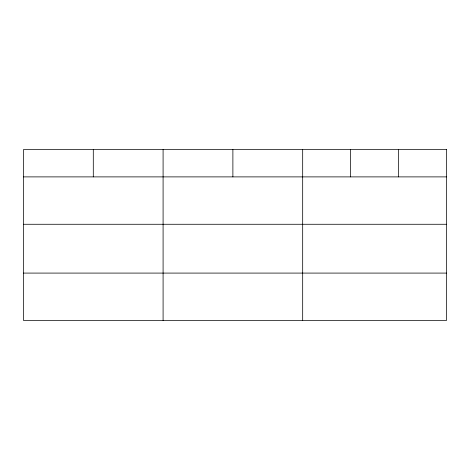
<?xml version="1.0" encoding="UTF-8"?>
<svg xmlns="http://www.w3.org/2000/svg" width="470" height="470" viewBox="0 0 470 470"><rect width="100%" height="100%" fill="white"/><g stroke="black" fill="none" stroke-linecap="round" stroke-linejoin="round"><path stroke-width="0.7" d="M23.5 176.89L446.5 176.89M23.5 224.272L446.5 224.272M23.5 273.088L446.5 273.088M398.56 149.536L398.56 176.89M350.62 149.536L350.62 176.89M302.68 149.536L302.68 320.464M232.885 149.536L232.885 176.89M163.09 149.536L163.09 320.464M93.295 149.536L93.295 176.89M446.5 149.536L23.5 149.536L23.5 320.464L446.5 320.464L446.5 149.536"/></g></svg>
